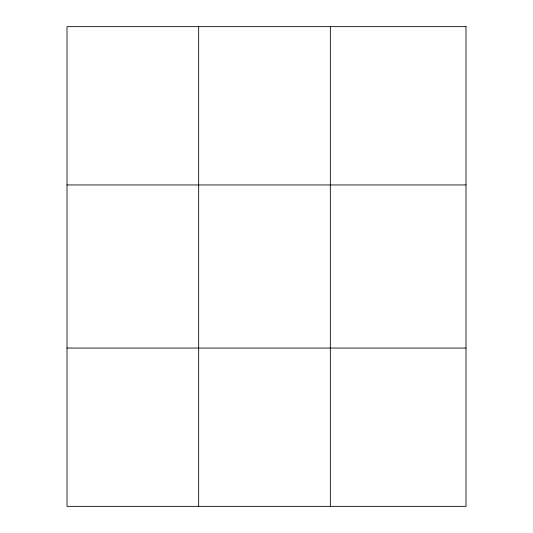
<?xml version="1.0" encoding="UTF-8"?>
<svg xmlns="http://www.w3.org/2000/svg" width="533" height="533" viewBox="0 0 533 533"><rect width="100%" height="100%" fill="white"/><g stroke="black" fill="none" stroke-linecap="round" stroke-linejoin="round"><path stroke-width="0.8" d="M198.669 506.35L198.669 26.65M330.34 506.35L330.34 26.65M67.005 184.951L465.995 184.951M67.005 348.049L465.995 348.049M465.995 26.65L465.995 506.35L67.005 506.35L67.005 26.65L465.995 26.65"/></g></svg>
